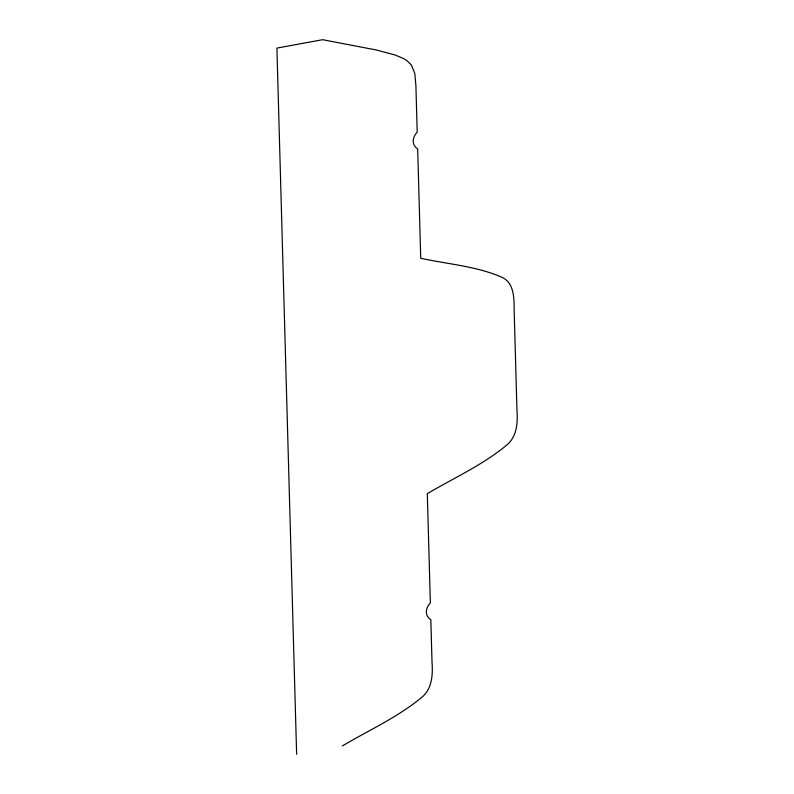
<?xml version="1.0" encoding="UTF-8"?>
<svg xmlns="http://www.w3.org/2000/svg" width="794" height="794" viewBox="0 0 794 794"><rect width="100%" height="100%" fill="white"/><g stroke="black" fill="none" stroke-linecap="round" stroke-linejoin="round"><path stroke-width="1.19" d="M342.383 745.923C368.922 730.182 397.615 717.339 421.505 697.549C432.303 688.974 432.938 674.424 432.005 661.809L430.834 619.777C424.403 615.479 425.475 607.986 430.358 602.964L427.311 493.67C453.85 477.938 482.544 465.105 506.433 445.325C517.231 436.75 517.867 422.209 516.934 409.595L514.115 308.707C514.085 297.343 513.926 282.604 501.739 277.185C476.162 266.099 447.737 264.174 420.731 258.278L417.684 148.984C411.262 144.697 412.374 137.203 417.207 132.171L415.887 85.335L414.835 73.594L411.391 65.019L406.826 60.572L403.66 58.607L395.194 55.024L376.108 49.943L322.652 39.7L276.898 48.106L296.628 754.3"/></g></svg>
